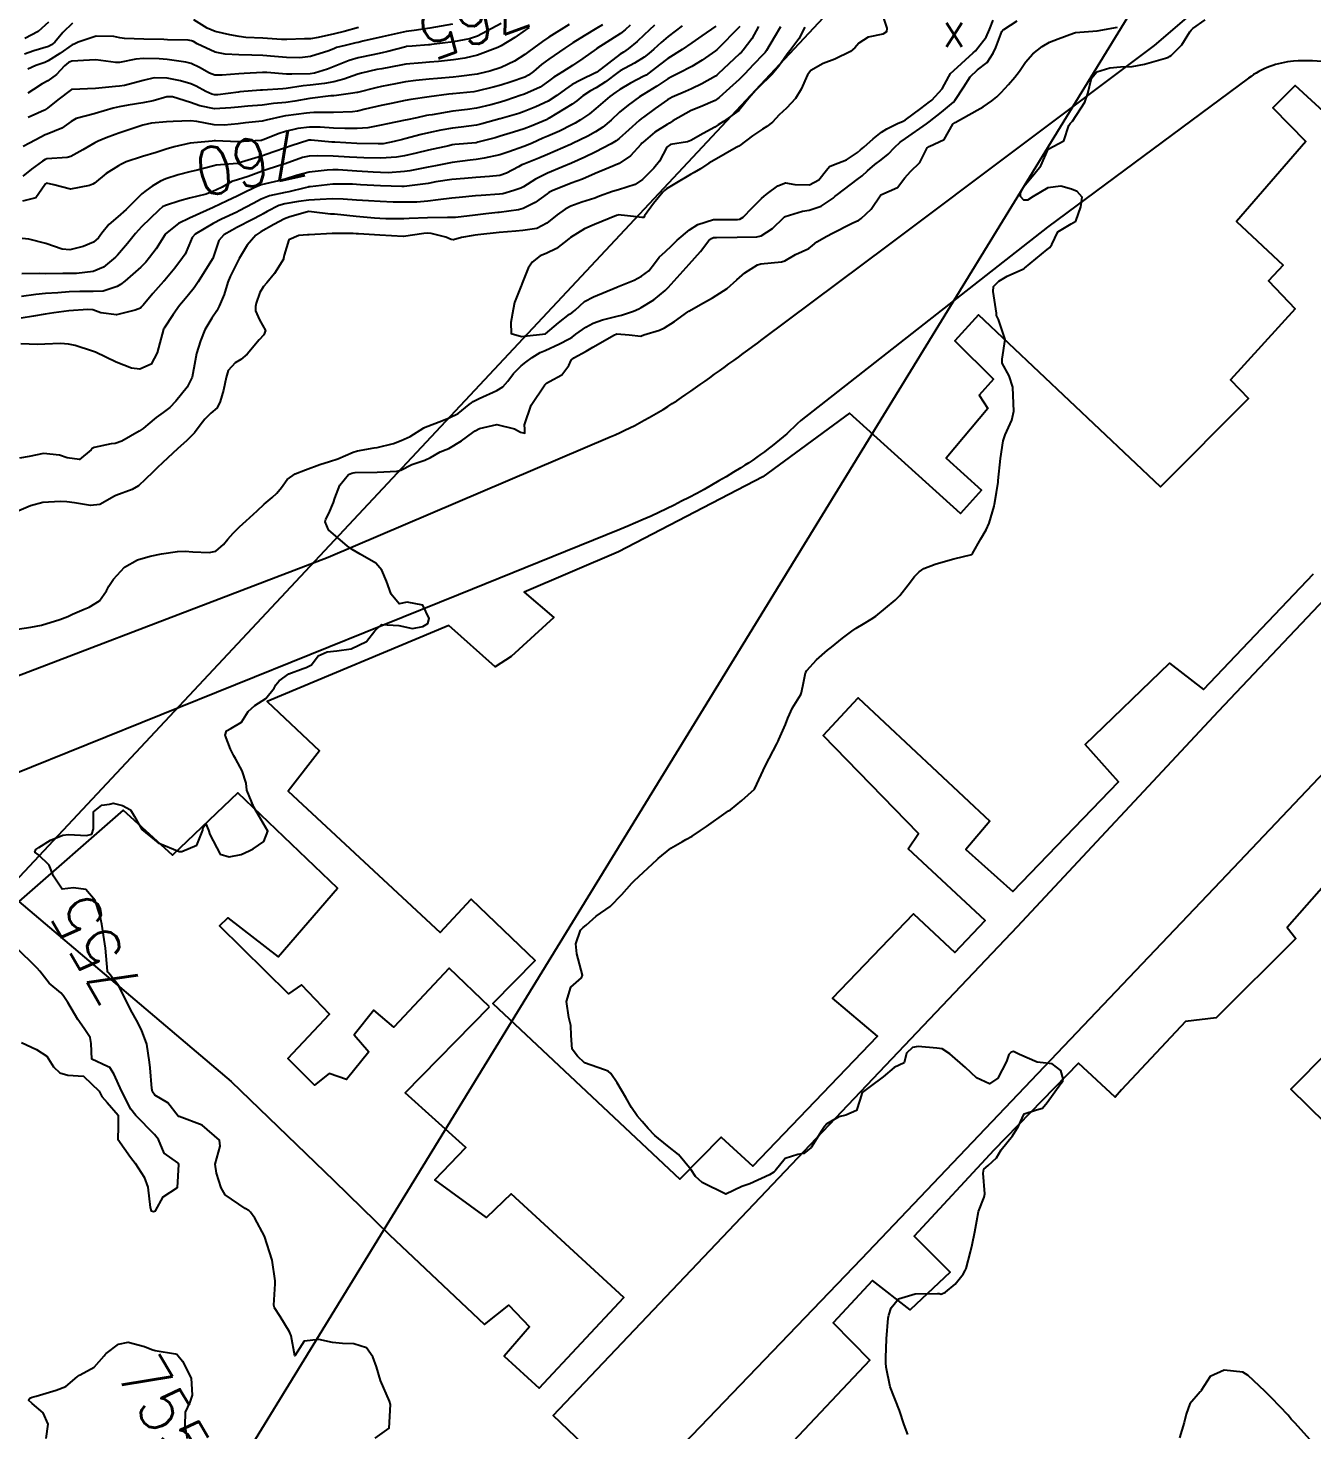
# Model space of a CAD drawing. Header units: metres. Extents: x 307586 to 320046, y 7427249 to 7434250.
# Drawn here: x 318237.1 to 318344.8, y 7430078.7 to 7430196.3 of the extents above; entities that cross this region are included whole.
import ezdxf
from ezdxf.enums import TextEntityAlignment as Align

# ---------------------------------------------------------------- set-up
doc = ezdxf.new("R2010")
doc.units = ezdxf.units.M
doc.header["$MEASUREMENT"] = 0
doc.linetypes.add('CONTINUO', pattern=[0])
for name, color, linetype in [('Cotas', 45, 'Continuous'), ('Curvas de Nivel 1m', 11, 'Continuous'), ('Curvas de Nivel 5m', 15, 'Continuous'), ('Edificações', 30, 'Continuous'), ('Pontos Cotados', 45, 'Continuous'), ('TEXTO', 45, 'Continuous'), ('Vias Primárias', 230, 'Continuous')]:
    doc.layers.add(name, color=color, linetype=linetype)
doc.styles.add('Style-STANDARD', font='STANDARD.shx')

# ---------------------------------------------------------------- blocks, each defined once
blk = doc.blocks.new('ELVTXT_164')
at = {"layer": 'Pontos Cotados', "linetype": 'Continuous', "style": 'Style-STANDARD'}
for s, height, p in [('751.1', 4, (0, 4)), ('x', 3, (0, 0))]:
    blk.add_text(s, height=height, dxfattribs=at).set_placement(p, align=Align.MIDDLE_CENTER)

msp = doc.modelspace()

# ---------------------------------------------------------------- linework, layer by layer
at = {"layer": 'Curvas de Nivel 1m', "flags": 128}
for points, elevation in [([(318236.17, 7430145.89), (318237.29, 7430146.06), (318238.17, 7430146.22), (318239.73, 7430146.7), (318240.18, 7430146.85), (318240.39, 7430146.93), (318240.78, 7430147.13), (318241.76, 7430147.56), (318242.19, 7430147.73), (318243.04, 7430148.27), (318243.64, 7430149.11), (318243.84, 7430149.48), (318244.22, 7430150.09), (318245.16, 7430151.09), (318246.24, 7430151.7), (318247.29, 7430152.01), (318248.24, 7430152.2), (318249.61, 7430152.4), (318250.25, 7430152.42), (318250.88, 7430152.38), (318252.25, 7430152.31), (318252.82, 7430152.42), (318253.47, 7430152.99), (318253.82, 7430153.43), (318254.27, 7430153.95), (318254.79, 7430154.46), (318255.35, 7430154.96), (318256.29, 7430155.81), (318256.88, 7430156.37), (318257.55, 7430156.94), (318257.94, 7430157.3), (318258.32, 7430157.77), (318258.81, 7430158.44), (318259.48, 7430158.91), (318260.34, 7430159.26), (318261.54, 7430159.69), (318262.34, 7430159.94), (318263.05, 7430160.17), (318264.35, 7430160.73), (318264.7, 7430160.85), (318266.09, 7430161.1), (318266.36, 7430161.13), (318267.72, 7430161.46), (318268.37, 7430161.71), (318269.12, 7430162.05), (318270.26, 7430162.78), (318270.38, 7430162.84), (318271.78, 7430163.37), (318272.39, 7430163.61), (318273.15, 7430163.99), (318274.07, 7430164.74), (318274.26, 7430164.89), (318274.41, 7430164.98), (318274.92, 7430165.25), (318276.41, 7430165.92), (318276.91, 7430166.21), (318277.32, 7430166.7), (318277.79, 7430167.34), (318278.44, 7430167.97), (318278.84, 7430168.29), (318279.35, 7430168.68), (318280.04, 7430169.09), (318280.46, 7430169.27), (318281.65, 7430169.84), (318282.47, 7430170.25), (318282.72, 7430170.39), (318283.04, 7430170.63), (318283.87, 7430171.24), (318284.49, 7430171.55), (318285.27, 7430171.83), (318286.5, 7430172.15), (318286.85, 7430172.23), (318287.87, 7430172.58), (318288.3, 7430172.77), (318288.51, 7430172.87), (318289.56, 7430173.51), (318290.52, 7430174.3), (318290.77, 7430174.55), (318292.54, 7430176.52), (318293.5, 7430177.57), (318294.18, 7430178.5), (318294.4, 7430178.68), (318294.58, 7430178.74), (318294.84, 7430178.76), (318296.58, 7430178.78), (318298.22, 7430178.81), (318298.58, 7430178.89), (318299.53, 7430179.5), (318300.49, 7430180.43), (318300.54, 7430180.48), (318300.59, 7430180.51), (318302.05, 7430180.96), (318302.6, 7430181.05), (318303.62, 7430181.38), (318304.62, 7430182.05), (318304.79, 7430182.21), (318304.98, 7430182.37), (318306.64, 7430183.62), (318307.05, 7430183.93), (318307.5, 7430184.34), (318308.11, 7430184.88), (318308.66, 7430185.27), (318309.25, 7430185.74), (318309.77, 7430186.32), (318310.24, 7430186.75), (318310.68, 7430187.05), (318312.46, 7430188.28), (318312.69, 7430188.46), (318313.71, 7430189.26), (318314.71, 7430190.12), (318314.84, 7430190.26), (318315.59, 7430191.39), (318316.12, 7430192.24), (318316.75, 7430192.82), (318317.55, 7430193.43), (318318.06, 7430194.22), (318318.28, 7430194.71), (318318.79, 7430196.03), (318318.85, 7430196.15), (318318.94, 7430196.21), (318320.06, 7430196.93)], 754), ([(318264.78, 7430196.38), (318263.59, 7430196.05), (318262.77, 7430195.84), (318261.39, 7430195.53), (318260.77, 7430195.44), (318260.26, 7430195.42), (318258.77, 7430195.38), (318258.32, 7430195.38), (318256.77, 7430195.48), (318255.34, 7430195.55), (318254.77, 7430195.61), (318254, 7430195.76), (318252.77, 7430196.03), (318252.09, 7430196.33), (318250.96, 7430197.03)], 767), ([(318308.8, 7430197.33), (318309.13, 7430196.33), (318309.09, 7430196.02), (318308.79, 7430195.83), (318307.56, 7430195.56), (318306.77, 7430195.07), (318306.45, 7430194.68), (318306.08, 7430194.36), (318304.76, 7430193.71), (318303.79, 7430193.35), (318302.75, 7430192.76), (318302.46, 7430192.4), (318301.93, 7430191.21), (318301.47, 7430190.42), (318300.7, 7430189.6), (318300.1, 7430189.04), (318299.53, 7430188.44), (318299.06, 7430188.08), (318298.69, 7430187.84), (318297.86, 7430187.28), (318296.8, 7430186.47), (318296.72, 7430186.41), (318296.66, 7430186.39), (318296.49, 7430186.31), (318294.65, 7430185.25), (318294.18, 7430184.98), (318293.49, 7430184.51), (318292.96, 7430184.2), (318292.64, 7430184.03), (318291.34, 7430183.25), (318290.63, 7430182.83), (318290.47, 7430182.71), (318290.32, 7430182.55), (318289.55, 7430181.62), (318288.8, 7430180.57), (318288.72, 7430180.44), (318288.59, 7430180.42), (318287.35, 7430180.58), (318286.59, 7430180.65), (318286.55, 7430180.64), (318286.43, 7430180.59), (318284.59, 7430179.85), (318283.74, 7430179.47), (318282.57, 7430178.74), (318282.44, 7430178.64), (318281.4, 7430177.82), (318280.55, 7430177.41), (318280.03, 7430177.2), (318279.36, 7430176.68), (318279.03, 7430176.19), (318278.53, 7430174.92), (318278.46, 7430174.76), (318278.43, 7430174.69), (318277.89, 7430173.31), (318277.76, 7430172.7), (318277.57, 7430171.62), (318277.59, 7430170.7), (318278.47, 7430170.45), (318278.7, 7430170.46), (318280.47, 7430170.67), (318281.56, 7430171.59), (318282.5, 7430172.32), (318282.69, 7430172.44), (318282.97, 7430172.64), (318283.75, 7430173.39), (318284.51, 7430173.77), (318286.47, 7430174.59), (318286.52, 7430174.61), (318287.93, 7430175.17), (318288.53, 7430175.5), (318289.14, 7430175.96), (318289.63, 7430176.56), (318290.01, 7430177.1), (318290.56, 7430177.57), (318291.06, 7430178.05), (318291.52, 7430178.54), (318292.58, 7430179.41), (318293.27, 7430179.83), (318294.59, 7430180.25), (318296.38, 7430180.26), (318296.59, 7430180.25), (318296.78, 7430180.28), (318297.07, 7430180.47), (318297.83, 7430181.23), (318298.62, 7430182.03), (318298.84, 7430182.23), (318299.12, 7430182.44), (318299.98, 7430183.09), (318300.63, 7430183.34), (318301.41, 7430183.2), (318302.63, 7430183.17), (318303.43, 7430183.6), (318304.06, 7430184.39), (318304.32, 7430184.71), (318304.65, 7430184.84), (318305.75, 7430185.27), (318306.67, 7430185.9), (318306.91, 7430186.1), (318307.19, 7430186.34), (318307.97, 7430187.04), (318308.69, 7430187.59), (318309.14, 7430187.88), (318310.02, 7430188.32), (318310.49, 7430188.52), (318310.7, 7430188.63), (318311.98, 7430189.57), (318312.71, 7430190.13), (318312.8, 7430190.2), (318312.89, 7430190.28), (318313.77, 7430191.23), (318314.33, 7430192.26), (318314.48, 7430192.53), (318314.75, 7430192.77), (318316.38, 7430194.24), (318316.57, 7430194.43), (318316.77, 7430194.66), (318317.45, 7430195.56), (318317.73, 7430196.22), (318318.04, 7430196.98)], 753), ([(318310.9, 7430078.28), (318310.58, 7430079.09), (318310.2, 7430080.29), (318309.42, 7430082.3), (318309.07, 7430083.94), (318309.05, 7430084.31), (318309.05, 7430084.71), (318309.11, 7430086.31), (318309.24, 7430088.06), (318309.29, 7430088.3), (318309.5, 7430088.91), (318310.12, 7430089.68), (318311.51, 7430090.1), (318313.39, 7430090.13), (318313.51, 7430090.11), (318313.68, 7430090.08), (318314.06, 7430090.24), (318314.85, 7430090.91), (318315.54, 7430091.75), (318315.71, 7430092.05), (318315.78, 7430092.23), (318316.16, 7430093.62), (318316.29, 7430094.22), (318316.5, 7430095.3), (318316.67, 7430096.22), (318316.82, 7430097), (318317.3, 7430098.21), (318317.34, 7430098.49), (318317.2, 7430100.21), (318317.28, 7430100.57), (318317.64, 7430100.88), (318318.34, 7430101.51), (318318.73, 7430102.19), (318319.67, 7430103.37), (318320.19, 7430104.17), (318320.66, 7430105.21), (318321.7, 7430105.55), (318322.18, 7430105.68), (318322.59, 7430106.15), (318323.73, 7430107.75), (318323.91, 7430107.95), (318323.93, 7430108.13), (318323.74, 7430108.85), (318323, 7430109.39), (318321.75, 7430109.54), (318320.25, 7430110.17), (318319.76, 7430110.43), (318319.55, 7430110.39), (318319.36, 7430110.19), (318319.16, 7430109.6), (318318.44, 7430108.2), (318317.73, 7430107.71), (318316.66, 7430108.22), (318315.74, 7430109.09), (318314.41, 7430110.24), (318313.76, 7430110.65), (318313.32, 7430110.7), (318311.76, 7430110.84), (318311.29, 7430110.76), (318310.78, 7430110.29), (318310.57, 7430109.47), (318309.74, 7430109.08), (318308.81, 7430108.31), (318307.72, 7430107.51), (318307.06, 7430107), (318306.87, 7430106.34), (318306.57, 7430105.47), (318305.69, 7430105.1), (318305.09, 7430104.96), (318304.09, 7430104.37), (318303.89, 7430104.15), (318303.68, 7430103.8), (318302.79, 7430102.38), (318302.17, 7430101.88), (318301.65, 7430101.79), (318300.6, 7430101.46), (318299.75, 7430100.42), (318299.7, 7430100.35), (318299.63, 7430100.3), (318299.29, 7430100.08), (318297.62, 7430099.32), (318296.97, 7430099.11), (318295.61, 7430098.47), (318293.62, 7430099.43), (318293.08, 7430099.95), (318292.7, 7430100.5), (318291.65, 7430101.78), (318290.71, 7430102.53), (318289.67, 7430103.38), (318289.11, 7430103.98), (318288.6, 7430104.56), (318288.17, 7430105.04), (318287.69, 7430105.73), (318287.22, 7430106.57), (318286.49, 7430107.81), (318285.97, 7430108.59), (318285.73, 7430108.79), (318285.43, 7430108.9), (318283.74, 7430109.49), (318283.17, 7430110.04), (318282.73, 7430110.63), (318282.63, 7430111.77), (318282.62, 7430112.63), (318282.44, 7430113.28), (318282.24, 7430114.64), (318282.62, 7430115.83), (318283.5, 7430116.62), (318283.59, 7430116.85), (318283.11, 7430118.63), (318283.02, 7430119.47), (318283.41, 7430120.62), (318283.65, 7430120.85), (318283.88, 7430121.04), (318284.72, 7430121.78), (318285.9, 7430122.59), (318286.88, 7430123.62), (318287.74, 7430124.57), (318287.83, 7430124.67), (318287.92, 7430124.77), (318289.84, 7430126.54), (318289.89, 7430126.59), (318289.94, 7430126.64), (318290.99, 7430127.5), (318291.97, 7430128.07), (318292.27, 7430128.22), (318292.79, 7430128.51), (318293.5, 7430128.99), (318293.98, 7430129.32), (318295.65, 7430130.48), (318295.85, 7430130.62), (318296, 7430130.73), (318296.96, 7430131.51), (318298.02, 7430132.45), (318298.95, 7430134.44), (318299.9, 7430136.26), (318299.98, 7430136.42), (318300.01, 7430136.48), (318300.07, 7430136.62), (318300.61, 7430137.89), (318300.81, 7430138.41), (318301.22, 7430139.29), (318301.9, 7430140.4), (318301.96, 7430140.56), (318302.13, 7430141.38), (318302.31, 7430142.22), (318302.4, 7430142.4), (318303.23, 7430143.31), (318304.16, 7430144.13), (318304.47, 7430144.38), (318305.41, 7430145.12), (318306.18, 7430145.71), (318306.56, 7430145.97), (318307.18, 7430146.34), (318307.81, 7430146.72), (318308.2, 7430146.98), (318309.83, 7430148.31), (318310.22, 7430148.7), (318310.92, 7430149.6), (318311.46, 7430150.29), (318311.84, 7430150.69), (318312.24, 7430150.96), (318313.18, 7430151.34), (318314.25, 7430151.65), (318314.74, 7430151.77), (318316.26, 7430152.15), (318316.31, 7430152.19), (318316.33, 7430152.23), (318317.03, 7430153.47), (318317.46, 7430154.22), (318317.72, 7430154.79), (318318.13, 7430156.21), (318318.16, 7430156.37), (318318.32, 7430157.36), (318318.46, 7430158.21), (318318.48, 7430158.35), (318318.68, 7430160.21), (318318.9, 7430161.68), (318319.06, 7430162.2), (318319.62, 7430163.42), (318319.79, 7430164.19), (318319.77, 7430164.83), (318319.69, 7430166.19), (318319.39, 7430167.14), (318318.8, 7430168.2), (318318.8, 7430168.55), (318319.05, 7430170.2), (318318.5, 7430171.87), (318318.34, 7430172.21), (318318.32, 7430172.4), (318318.06, 7430174.21), (318318.09, 7430174.65), (318318.54, 7430175.1), (318319.22, 7430175.52), (318320.55, 7430176.09), (318320.62, 7430176.12), (318320.68, 7430176.19), (318322.57, 7430177.75), (318322.81, 7430177.92), (318322.97, 7430178.16), (318323.49, 7430179.24), (318324.59, 7430179.91), (318324.98, 7430180.13), (318325.42, 7430181.32), (318325.51, 7430182.13), (318325.09, 7430182.6), (318324.63, 7430182.81), (318323.73, 7430183.05), (318322.63, 7430182.93), (318321.4, 7430182.18), (318320.93, 7430181.88), (318320.62, 7430181.88), (318320.34, 7430182.19), (318320.35, 7430182.47), (318320.63, 7430183.04), (318321.57, 7430184.18), (318322.05, 7430184.78), (318322.67, 7430186.16), (318323.97, 7430186.86), (318324.4, 7430188.14), (318324.51, 7430188.33), (318324.7, 7430188.53), (318325.75, 7430190.12), (318326, 7430190.85), (318326.29, 7430192.12), (318326.75, 7430192.65), (318327.85, 7430193), (318328.75, 7430193.08), (318329.72, 7430193.11), (318330.76, 7430193.3), (318332.52, 7430193.81), (318332.76, 7430193.88), (318332.86, 7430193.94), (318332.98, 7430194.04), (318333.89, 7430194.92), (318334.56, 7430196.02), (318334.66, 7430196.16), (318334.8, 7430196.28), (318335.83, 7430197.03)], 756), ([(318302.24, 7430196.41), (318301.75, 7430195.44), (318300.98, 7430194.43), (318300.76, 7430194.13), (318300.06, 7430193.13), (318299.47, 7430192.44), (318299.11, 7430192.07), (318298.73, 7430191.71), (318298.1, 7430191.08), (318297.54, 7430190.46), (318297.18, 7430189.99), (318296.7, 7430189.42), (318295.43, 7430188.49), (318294.98, 7430188.21), (318294.69, 7430188.02), (318293.71, 7430187.48), (318292.67, 7430186.88), (318292.4, 7430186.79), (318290.98, 7430186.55), (318290.66, 7430186.34), (318290.05, 7430185.16), (318289.58, 7430184.56), (318289.1, 7430184.1), (318288.63, 7430183.62), (318288.01, 7430183.2), (318286.62, 7430182.76), (318286.11, 7430182.6), (318285.02, 7430182.21), (318284.61, 7430182.06), (318283.53, 7430181.71), (318282.6, 7430181.37), (318282.13, 7430181.12), (318281.47, 7430180.66), (318280.59, 7430179.95), (318279.74, 7430179.52), (318278.58, 7430179.33), (318277.99, 7430179.29), (318276.58, 7430179.18), (318274.81, 7430178.97), (318274.57, 7430178.94), (318274.4, 7430178.92), (318273.44, 7430178.75), (318272.76, 7430178.56), (318272.57, 7430178.59), (318272.11, 7430178.77), (318270.89, 7430179.1), (318270.58, 7430179.12), (318270.27, 7430179.1), (318268.57, 7430178.85), (318268.53, 7430178.85), (318266.57, 7430178.96), (318264.78, 7430179.06), (318264.58, 7430179.07), (318264.35, 7430179.09), (318262.58, 7430179.1), (318260.65, 7430178.99), (318260.57, 7430178.98), (318260.51, 7430178.98), (318259.77, 7430178.92), (318258.94, 7430178.56), (318258.55, 7430177.27), (318258.49, 7430176.98), (318258.48, 7430176.93), (318257.73, 7430175.74), (318257.09, 7430174.94), (318256.81, 7430174.65), (318256.51, 7430174.15), (318256.21, 7430173.24), (318256.14, 7430172.96), (318256.14, 7430172.61), (318256.48, 7430171.85), (318256.99, 7430170.94), (318256.84, 7430170.57), (318256.46, 7430170.16), (318255.45, 7430168.97), (318254.91, 7430168.51), (318254.44, 7430168.23), (318253.84, 7430167.58), (318253.68, 7430166.99), (318253.46, 7430165.94), (318253.17, 7430164.99), (318252.93, 7430164.45), (318252.39, 7430164.01), (318251.88, 7430163.51), (318251.51, 7430163.01), (318251.03, 7430162.35), (318250.36, 7430161.68), (318249.63, 7430161.03), (318248.34, 7430159.85), (318247.93, 7430159.46), (318247.53, 7430159.06), (318246.92, 7430158.46), (318246.32, 7430157.91), (318245.79, 7430157.6), (318244.42, 7430157.1), (318244.3, 7430157.04), (318243.07, 7430156.34), (318242.29, 7430156.25), (318240.94, 7430156.49), (318240.3, 7430156.57), (318239.74, 7430156.59), (318238.3, 7430156.52), (318237.25, 7430156.22), (318236.29, 7430155.8)], 754), ([(318298.36, 7430196.45), (318297.8, 7430195.43), (318297.06, 7430194.47), (318296.92, 7430194.31), (318296.76, 7430194.16), (318294.97, 7430192.5), (318294.85, 7430192.39), (318294.74, 7430192.3), (318293.6, 7430191.64), (318292.72, 7430191.22), (318292.24, 7430191.01), (318291.12, 7430190.54), (318290.71, 7430190.32), (318289.69, 7430189.57), (318288.7, 7430188.85), (318288.54, 7430188.73), (318288.35, 7430188.57), (318287.47, 7430187.8), (318286.67, 7430187.07), (318286.4, 7430186.86), (318285.98, 7430186.6), (318284.66, 7430185.92), (318283.78, 7430185.5), (318282.65, 7430184.99), (318281.85, 7430184.65), (318280.64, 7430184.14), (318279.65, 7430183.66), (318278.63, 7430183.01), (318278.42, 7430182.9), (318277.81, 7430182.7), (318276.9, 7430182.43), (318276.62, 7430182.38), (318275.08, 7430182.27), (318274.62, 7430182.24), (318273.24, 7430182.12), (318272.61, 7430182.05), (318271.48, 7430181.91), (318270.61, 7430181.81), (318269.68, 7430181.73), (318268.61, 7430181.71), (318267.69, 7430181.73), (318266.61, 7430181.77), (318265.64, 7430181.82), (318264.61, 7430181.88), (318263.51, 7430181.97), (318262.61, 7430181.99), (318261.56, 7430181.94), (318260.61, 7430181.88), (318259.75, 7430181.77), (318258.6, 7430181.57), (318258.1, 7430181.43), (318257.13, 7430180.94), (318256.79, 7430180.74), (318256.59, 7430180.63), (318255.89, 7430180.27), (318254.58, 7430179.58), (318254.18, 7430179.38), (318253.48, 7430178.99), (318253.07, 7430178.49), (318252.56, 7430177), (318252.54, 7430176.96), (318251.33, 7430175.02), (318250.99, 7430174.54), (318250.51, 7430173.93), (318250.1, 7430173.44), (318249.77, 7430173.04), (318249.24, 7430172.29), (318248.47, 7430171.15), (318248.43, 7430171.09), (318248.41, 7430171.05), (318248.01, 7430169.5), (318247.89, 7430169.06), (318247.38, 7430168.12), (318246.43, 7430167.69), (318245.73, 7430167.78), (318244.44, 7430168.29), (318242.71, 7430169.12), (318242.45, 7430169.22), (318241, 7430169.68), (318240.46, 7430169.81), (318239.77, 7430169.85), (318238.46, 7430169.79), (318237.85, 7430169.78), (318236.46, 7430169.84)], 756), ([(318296.8, 7430196.47), (318294.87, 7430194.5), (318294.76, 7430194.41), (318293.64, 7430193.63), (318292.75, 7430193.1), (318291.68, 7430192.54), (318291.05, 7430192.24), (318290.74, 7430192.06), (318289.83, 7430191.46), (318288.72, 7430190.78), (318288.58, 7430190.71), (318288.36, 7430190.57), (318287.42, 7430189.87), (318286.7, 7430189.26), (318285.98, 7430188.6), (318285.28, 7430188.01), (318284.68, 7430187.61), (318284.04, 7430187.26), (318282.76, 7430186.64), (318282.7, 7430186.61), (318282.66, 7430186.59), (318282.57, 7430186.55), (318280.65, 7430185.73), (318279.92, 7430185.41), (318278.65, 7430184.9), (318278.5, 7430184.84), (318278.22, 7430184.69), (318277.21, 7430184.14), (318276.64, 7430183.96), (318275.77, 7430183.86), (318274.63, 7430183.78), (318273.68, 7430183.7), (318272.63, 7430183.61), (318271.27, 7430183.42), (318270.63, 7430183.29), (318270.2, 7430183.22), (318268.63, 7430183.03), (318268.42, 7430183.02), (318266.63, 7430183.1), (318264.95, 7430183.18), (318264.63, 7430183.2), (318264.27, 7430183.22), (318262.63, 7430183.22), (318260.73, 7430183.01), (318260.62, 7430183), (318260.56, 7430182.98), (318260.31, 7430182.91), (318258.95, 7430182.59), (318258.62, 7430182.53), (318257.31, 7430182.24), (318256.61, 7430181.96), (318255.96, 7430181.61), (318254.78, 7430180.98), (318254.59, 7430180.88), (318253.29, 7430180.29), (318252.58, 7430179.93), (318251.08, 7430179.02), (318250.84, 7430178.76), (318250.56, 7430178.09), (318250.23, 7430177.35), (318250.03, 7430177.04), (318249.38, 7430176.19), (318248.52, 7430175.18), (318248.46, 7430175.11), (318248.41, 7430175.05), (318247.53, 7430174.04), (318246.71, 7430173.07), (318246.61, 7430172.95), (318246.49, 7430172.83), (318246.05, 7430172.64), (318244.48, 7430172.26), (318243.16, 7430172.44), (318242.49, 7430172.67), (318242.08, 7430172.72), (318240.49, 7430172.59), (318239.22, 7430172.43), (318238.48, 7430172.33), (318237.51, 7430172.16), (318236.48, 7430171.98)], 757), ([(318294.78, 7430196.5), (318293.61, 7430195.68), (318292.77, 7430195.08), (318291.94, 7430194.53), (318290.76, 7430193.77), (318290.05, 7430193.25), (318289.17, 7430192.57), (318288.92, 7430192.39), (318288.74, 7430192.28), (318287.61, 7430191.7), (318286.72, 7430191.18), (318286.37, 7430190.95), (318285.88, 7430190.6), (318284.7, 7430189.58), (318284.18, 7430189.14), (318283.43, 7430188.63), (318282.97, 7430188.36), (318282.69, 7430188.21), (318281.65, 7430187.68), (318280.67, 7430187.26), (318280.26, 7430187.08), (318279.35, 7430186.68), (318278.88, 7430186.47), (318278.66, 7430186.39), (318277.41, 7430185.95), (318276.65, 7430185.69), (318275.34, 7430185.42), (318274.65, 7430185.3), (318274.16, 7430185.23), (318272.65, 7430185.05), (318271.25, 7430184.78), (318270.64, 7430184.65), (318269.1, 7430184.34), (318268.64, 7430184.28), (318267.27, 7430184.19), (318266.64, 7430184.2), (318266.03, 7430184.23), (318264.64, 7430184.32), (318263.08, 7430184.43), (318262.64, 7430184.43), (318262.16, 7430184.4), (318260.64, 7430184.24), (318259.58, 7430183.97), (318258.63, 7430183.66), (318258.06, 7430183.51), (318256.62, 7430183.16), (318256.09, 7430182.96), (318255.12, 7430182.46), (318254.61, 7430182.21), (318253.77, 7430181.82), (318252.6, 7430181.28), (318252.03, 7430181.01), (318250.59, 7430180.37), (318249.69, 7430179.93), (318248.6, 7430179.05), (318248.59, 7430179.03), (318248.57, 7430179), (318247.8, 7430177.81), (318247.26, 7430177.06), (318246.94, 7430176.67), (318246.53, 7430176.25), (318245.19, 7430175.09), (318244.81, 7430174.81), (318244.52, 7430174.64), (318243.37, 7430174.25), (318242.51, 7430174.22), (318241.41, 7430174.23), (318240.51, 7430174.19), (318239.55, 7430174.12), (318238.51, 7430174.04), (318237.71, 7430173.98), (318236.5, 7430173.79)], 758), ([(318291.95, 7430196.53), (318290.77, 7430195.62), (318290.19, 7430195.13), (318289.57, 7430194.56), (318289.14, 7430194.19), (318288.76, 7430193.9), (318287.95, 7430193.38), (318286.74, 7430192.73), (318286.54, 7430192.59), (318285.53, 7430191.81), (318284.72, 7430191.32), (318284.27, 7430191.07), (318283.61, 7430190.63), (318283.11, 7430190.23), (318282.71, 7430189.95), (318280.78, 7430188.76), (318280.69, 7430188.7), (318280.67, 7430188.69), (318280.63, 7430188.67), (318279.27, 7430188.1), (318278.68, 7430187.88), (318277.79, 7430187.59), (318276.67, 7430187.25), (318276.25, 7430187.13), (318274.81, 7430186.74), (318274.66, 7430186.71), (318272.87, 7430186.55), (318272.66, 7430186.52), (318272.36, 7430186.46), (318270.66, 7430186.07), (318269.62, 7430185.83), (318268.65, 7430185.61), (318267.97, 7430185.49), (318266.65, 7430185.41), (318265.23, 7430185.43), (318264.65, 7430185.46), (318264.02, 7430185.49), (318262.65, 7430185.58), (318261.36, 7430185.61), (318260.65, 7430185.59), (318260.1, 7430185.47), (318258.64, 7430184.94), (318258.61, 7430184.93), (318257.13, 7430184.45), (318256.64, 7430184.29), (318255.53, 7430183.87), (318254.63, 7430183.59), (318254.17, 7430183.44), (318253.34, 7430182.99), (318252.86, 7430182.75), (318252.61, 7430182.64), (318252, 7430182.4), (318250.6, 7430182.05), (318249.8, 7430181.84), (318248.6, 7430181.45), (318248.33, 7430181.32), (318248.03, 7430181.06), (318247.29, 7430180.36), (318246.58, 7430179.66), (318246.06, 7430179.08), (318245.39, 7430178.25), (318244.55, 7430177.27), (318244.47, 7430177.18), (318244.4, 7430177.1), (318243.38, 7430176.26), (318242.53, 7430175.91), (318241.12, 7430175.74), (318240.53, 7430175.72), (318239.97, 7430175.72), (318238.53, 7430175.71), (318237.98, 7430175.72), (318236.53, 7430175.69)], 759), ([(318287.6, 7430196.58), (318287.18, 7430196.18), (318286.78, 7430195.87), (318284.79, 7430194.62), (318284.76, 7430194.6), (318283.61, 7430193.77), (318282.75, 7430193.18), (318281.91, 7430192.65), (318281.19, 7430192.21), (318280.73, 7430191.87), (318280.02, 7430191.38), (318278.71, 7430190.79), (318278.64, 7430190.76), (318278.44, 7430190.69), (318277.15, 7430190.26), (318276.71, 7430190.12), (318275.88, 7430189.89), (318274.7, 7430189.62), (318273.94, 7430189.5), (318272.7, 7430189.35), (318270.97, 7430189.06), (318270.7, 7430189.02), (318270.5, 7430188.99), (318269.67, 7430188.8), (318268.87, 7430188.62), (318268.69, 7430188.59), (318267.22, 7430188.29), (318266.68, 7430188.17), (318265.56, 7430187.96), (318264.68, 7430187.9), (318263.65, 7430187.9), (318262.68, 7430187.94), (318261.57, 7430188), (318260.68, 7430188.02), (318259.7, 7430187.9), (318258.67, 7430187.65), (318258.13, 7430187.48), (318256.8, 7430186.95), (318256.7, 7430186.91), (318256.66, 7430186.9), (318256.6, 7430186.88), (318254.66, 7430186.79), (318252.79, 7430186.87), (318252.66, 7430186.87), (318252.51, 7430186.85), (318250.66, 7430186.67), (318249.33, 7430186.37), (318248.65, 7430186.17), (318247.81, 7430185.9), (318246.65, 7430185.54), (318245.3, 7430185.09), (318244.84, 7430184.89), (318244.64, 7430184.78), (318243.62, 7430184.12), (318242.62, 7430183.3), (318242.5, 7430183.24), (318242.2, 7430183.13), (318240.61, 7430182.82), (318239.21, 7430183.16), (318238.61, 7430183.3), (318238.52, 7430183.26), (318238.45, 7430183.17), (318237.72, 7430182.07), (318236.6, 7430181.8)], 761), ([(318285.26, 7430196.61), (318284.78, 7430196.32), (318283.73, 7430195.68), (318282.77, 7430195.08), (318282.11, 7430194.65), (318280.75, 7430193.73), (318280.15, 7430193.27), (318279.47, 7430192.68), (318279.06, 7430192.37), (318278.74, 7430192.21), (318277.61, 7430191.82), (318276.73, 7430191.54), (318276.08, 7430191.36), (318274.72, 7430191.03), (318274.47, 7430190.98), (318272.71, 7430190.8), (318272.68, 7430190.8), (318272.37, 7430190.77), (318270.71, 7430190.56), (318269.18, 7430190.33), (318268.71, 7430190.24), (318267.53, 7430189.99), (318266.7, 7430189.82), (318265.36, 7430189.51), (318264.7, 7430189.35), (318264.27, 7430189.29), (318262.7, 7430189.25), (318261.04, 7430189.25), (318260.7, 7430189.22), (318260.43, 7430189.18), (318258.69, 7430188.96), (318258.66, 7430188.96), (318258.52, 7430188.93), (318257.04, 7430188.59), (318256.69, 7430188.52), (318255.29, 7430188.37), (318254.68, 7430188.3), (318253.51, 7430188.17), (318252.68, 7430188.22), (318251.21, 7430188.5), (318250.69, 7430188.54), (318249.24, 7430188.48), (318248.68, 7430188.45), (318247.41, 7430188.34), (318246.68, 7430188.17), (318245.86, 7430187.89), (318244.67, 7430187.51), (318244.37, 7430187.4), (318243.62, 7430187.11), (318242.94, 7430186.84), (318242.66, 7430186.71), (318241.64, 7430186.12), (318240.65, 7430185.56), (318240.33, 7430185.47), (318238.64, 7430185.36), (318238.5, 7430185.31), (318238.28, 7430185.17), (318237.34, 7430184.48), (318236.62, 7430183.89)], 762), ([(318282.47, 7430196.64), (318280.77, 7430195.57), (318280.23, 7430195.21), (318279.5, 7430194.68), (318279.08, 7430194.36), (318278.76, 7430194.11), (318277.89, 7430193.56), (318276.75, 7430193.03), (318275.82, 7430192.72), (318274.97, 7430192.51), (318274.74, 7430192.47), (318273.22, 7430192.27), (318272.73, 7430192.22), (318271.42, 7430192.09), (318270.73, 7430192.03), (318269.6, 7430191.93), (318268.73, 7430191.82), (318267.89, 7430191.65), (318266.72, 7430191.42), (318266.24, 7430191.32), (318264.71, 7430190.93), (318264.65, 7430190.92), (318264.31, 7430190.86), (318262.93, 7430190.66), (318262.71, 7430190.64), (318262.46, 7430190.63), (318260.71, 7430190.41), (318259.44, 7430190.19), (318258.7, 7430190.09), (318257.66, 7430189.99), (318256.7, 7430189.87), (318255.5, 7430189.77), (318254.7, 7430189.7), (318254.06, 7430189.63), (318252.7, 7430189.56), (318251.47, 7430189.79), (318250.7, 7430190.07), (318249.19, 7430190.56), (318248.71, 7430190.56), (318247.55, 7430190.21), (318246.7, 7430190.05), (318245.46, 7430189.85), (318244.7, 7430189.71), (318244.2, 7430189.61), (318242.69, 7430189.15), (318242.6, 7430189.12), (318241.1, 7430188.73), (318240.68, 7430188.49), (318239.89, 7430187.94), (318238.67, 7430187.43), (318238.48, 7430187.36), (318238.13, 7430187.18), (318237.18, 7430186.66), (318236.65, 7430186.38)], 763), ([(318240.78, 7430196.74), (318239.96, 7430195.97), (318239.29, 7430195.16), (318239.01, 7430194.91), (318238.76, 7430194.78), (318237.53, 7430194.41), (318236.75, 7430194.14)], 767), ([(318238.78, 7430196.83), (318237.91, 7430196.04), (318236.77, 7430195.46)], 768), ([(318272.67, 7430196.65), (318270.78, 7430196.33), (318269.45, 7430196.13), (318268.78, 7430196.04), (318267.77, 7430195.83), (318266.77, 7430195.59), (318265.14, 7430195.23), (318264.77, 7430195.13), (318264.55, 7430195.08), (318263.66, 7430194.87), (318262.95, 7430194.69), (318262.76, 7430194.62), (318262.31, 7430194.43), (318260.75, 7430193.94), (318259.85, 7430193.82), (318258.75, 7430193.85), (318257.75, 7430193.94), (318256.75, 7430194.03), (318255.84, 7430194.05), (318254.75, 7430194.09), (318253.6, 7430194.15), (318252.75, 7430194.31), (318251.25, 7430195.02), (318250.94, 7430195.2), (318250.77, 7430195.27), (318250.49, 7430195.31), (318248.77, 7430195.35), (318248.46, 7430195.36), (318246.77, 7430195.41), (318245.14, 7430195.46), (318244.77, 7430195.51), (318244.26, 7430195.61), (318242.77, 7430195.64), (318241.27, 7430195.14), (318240.92, 7430194.99), (318240.76, 7430194.91), (318239.72, 7430194.19), (318238.74, 7430193.58), (318238.46, 7430193.45), (318237.7, 7430193.18), (318237.04, 7430192.87)], 766), ([(318279.1, 7430196.37), (318278.78, 7430196.14), (318277.92, 7430195.55), (318276.76, 7430194.85), (318276.49, 7430194.71), (318274.76, 7430194.06), (318273.71, 7430193.8), (318272.75, 7430193.66), (318271.51, 7430193.53), (318270.75, 7430193.46), (318270.13, 7430193.42), (318268.75, 7430193.3), (318268.33, 7430193.23), (318266.74, 7430192.92), (318266.33, 7430192.84), (318265.04, 7430192.55), (318264.74, 7430192.45), (318263.56, 7430192.04), (318262.73, 7430191.83), (318261.94, 7430191.67), (318260.72, 7430191.54), (318260.15, 7430191.48), (318258.72, 7430191.25), (318258.43, 7430191.22), (318256.72, 7430191.13), (318256.55, 7430191.12), (318254.84, 7430190.98), (318254.71, 7430190.96), (318252.98, 7430190.73), (318252.71, 7430190.72), (318252.48, 7430190.77), (318251.98, 7430191.01), (318251.16, 7430191.46), (318250.72, 7430191.66), (318249.86, 7430191.9), (318248.72, 7430192.13), (318247.64, 7430192.14), (318246.72, 7430191.93), (318245.14, 7430191.52), (318244.72, 7430191.46), (318244.39, 7430191.43), (318242.71, 7430191.27), (318240.74, 7430191.18), (318240.71, 7430191.17), (318239.56, 7430190.3), (318238.7, 7430189.61), (318238.43, 7430189.44), (318237.87, 7430189.18), (318237.05, 7430188.82)], 764), ([(318236.51, 7430111.18), (318237.75, 7430110.6), (318238.62, 7430110.04), (318239.2, 7430109.15), (318239.73, 7430108.63), (318240.39, 7430108.46), (318241.72, 7430108.37), (318243.01, 7430107.1), (318243.26, 7430106.66), (318243.69, 7430106.16), (318244.62, 7430105.08), (318244.63, 7430104.12), (318244.6, 7430103.08), (318245.64, 7430101.56), (318246.05, 7430101.07), (318246.8, 7430099.88), (318247.11, 7430099.06), (318247.29, 7430097.35), (318247.38, 7430097.05), (318247.58, 7430097), (318247.74, 7430097.05), (318248.39, 7430098.25), (318249.61, 7430099.02), (318249.71, 7430100.94), (318249.68, 7430101.02), (318249.63, 7430101.08), (318248.49, 7430101.89), (318247.99, 7430103.05), (318247.66, 7430103.48), (318246.09, 7430105.07), (318245.69, 7430105.6), (318244.92, 7430107.08), (318244.26, 7430108.55), (318243.92, 7430109.09), (318243.73, 7430109.18), (318242.41, 7430109.78), (318242.35, 7430111.11), (318242.27, 7430111.62), (318241.77, 7430112.36), (318241.22, 7430113.13), (318240.38, 7430114.55), (318240.01, 7430115.14), (318239.81, 7430115.35), (318238.84, 7430116.18), (318238.05, 7430117.17), (318237.83, 7430117.44), (318236.02, 7430119.19)], 754), ([(318344.64, 7430077.88), (318343.39, 7430079.25), (318343.06, 7430079.57), (318342.8, 7430079.9), (318341.41, 7430081.38), (318340.84, 7430081.93), (318339.44, 7430083.25), (318339, 7430083.51), (318337.44, 7430083.7), (318336.26, 7430083.16), (318335.5, 7430081.99), (318335.47, 7430081.94), (318335.42, 7430081.88), (318334.56, 7430080.85), (318334.25, 7430080), (318334.08, 7430079.31), (318333.68, 7430078.01)], 756)]:
    msp.add_lwpolyline(points, dxfattribs=dict(at, elevation=elevation))
at = {"layer": 'Curvas de Nivel 5m', "flags": 128}
for points, elevation in [([(318300.2, 7430196.44), (318299.67, 7430195.55), (318299.04, 7430194.45), (318298.93, 7430194.28), (318298.76, 7430194.11), (318297.94, 7430193.27), (318297.19, 7430192.47), (318296.97, 7430192.24), (318296.74, 7430192.01), (318295.93, 7430191.28), (318295.05, 7430190.49), (318294.71, 7430190.26), (318293.49, 7430189.72), (318292.7, 7430189.4), (318291.16, 7430188.54), (318290.88, 7430188.36), (318290.69, 7430188.25), (318289.65, 7430187.59), (318288.67, 7430186.76), (318288.56, 7430186.67), (318288.47, 7430186.57), (318287.62, 7430185.62), (318286.65, 7430184.96), (318285.79, 7430184.6), (318284.64, 7430184.13), (318283.6, 7430183.66), (318282.63, 7430183.3), (318281.03, 7430182.66), (318280.76, 7430182.53), (318280.62, 7430182.42), (318279.6, 7430181.69), (318278.6, 7430181.19), (318278.21, 7430181.08), (318276.6, 7430180.85), (318276.47, 7430180.84), (318275.48, 7430180.73), (318274.59, 7430180.62), (318272.92, 7430180.42), (318272.59, 7430180.42), (318272.25, 7430180.42), (318270.59, 7430180.4), (318269.05, 7430180.35), (318268.59, 7430180.33), (318267.08, 7430180.33), (318266.59, 7430180.36), (318266.13, 7430180.38), (318264.59, 7430180.51), (318262.76, 7430180.71), (318262.59, 7430180.72), (318262.43, 7430180.72), (318260.85, 7430180.91), (318260.59, 7430180.93), (318260.58, 7430180.93), (318260.5, 7430180.91), (318259.03, 7430180.48), (318258.59, 7430180.32), (318257.68, 7430179.84), (318256.58, 7430179.22), (318256.17, 7430178.96), (318255.43, 7430178.1), (318254.77, 7430176.98), (318254.54, 7430176.54), (318254.02, 7430175.49), (318253.83, 7430174.99), (318253.51, 7430173.98), (318253.1, 7430172.99), (318252.89, 7430172.59), (318252.48, 7430171.98), (318251.9, 7430171.01), (318251.52, 7430170.07), (318251.18, 7430169.02), (318251.07, 7430168.39), (318250.82, 7430167.02), (318250.41, 7430166.2), (318249.47, 7430165.03), (318248.94, 7430164.49), (318248.39, 7430164.06), (318247.8, 7430163.64), (318247.1, 7430163.06), (318246.71, 7430162.73), (318246.37, 7430162.49), (318244.92, 7430161.66), (318244.36, 7430161.47), (318244.02, 7430161.44), (318242.61, 7430161.12), (318242.44, 7430161.03), (318242.35, 7430160.94), (318241.36, 7430160.12), (318240.34, 7430160.26), (318239.69, 7430160.49), (318238.35, 7430160.61), (318237.14, 7430160.38), (318236.34, 7430160.23)], 755), ([(318289.64, 7430196.56), (318289.18, 7430196.16), (318288.77, 7430195.77), (318288.16, 7430195.19), (318287.41, 7430194.58), (318287.03, 7430194.32), (318286.76, 7430194.14), (318284.78, 7430192.62), (318284.76, 7430192.6), (318284.74, 7430192.59), (318283.41, 7430191.95), (318282.73, 7430191.58), (318282.16, 7430191.21), (318281.43, 7430190.66), (318280.71, 7430190.2), (318279.66, 7430189.72), (318278.7, 7430189.33), (318278.23, 7430189.17), (318276.69, 7430188.72), (318276.65, 7430188.71), (318275.14, 7430188.28), (318274.68, 7430188.17), (318273.41, 7430188.02), (318272.68, 7430187.94), (318271.69, 7430187.76), (318270.67, 7430187.55), (318270.06, 7430187.41), (318268.67, 7430187.03), (318268.49, 7430186.99), (318267.79, 7430186.82), (318266.86, 7430186.62), (318266.66, 7430186.6), (318266.43, 7430186.6), (318264.66, 7430186.63), (318262.8, 7430186.74), (318262.66, 7430186.75), (318262.54, 7430186.76), (318260.81, 7430186.91), (318260.66, 7430186.92), (318260.62, 7430186.91), (318259.13, 7430186.45), (318258.66, 7430186.29), (318257.67, 7430185.93), (318256.65, 7430185.58), (318254.68, 7430184.98), (318254.64, 7430184.97), (318252.83, 7430184.81), (318252.64, 7430184.77), (318251.26, 7430184.39), (318250.63, 7430184.25), (318249.66, 7430184.01), (318248.62, 7430183.68), (318248.18, 7430183.49), (318247.48, 7430183.06), (318246.96, 7430182.71), (318246.61, 7430182.42), (318245.28, 7430181.09), (318244.59, 7430180.48), (318243.84, 7430179.85), (318243.25, 7430179.11), (318242.96, 7430178.72), (318242.56, 7430178.36), (318241.69, 7430178), (318240.55, 7430177.72), (318239.93, 7430177.78), (318238.56, 7430178.24), (318237.13, 7430178.62), (318236.57, 7430178.68)], 760), ([(318276.76, 7430196.71), (318274.77, 7430195.66), (318274.1, 7430195.42), (318272.77, 7430195.17), (318270.92, 7430194.94), (318270.76, 7430194.92), (318270.65, 7430194.91), (318269.28, 7430194.8), (318268.8, 7430194.77), (318268.76, 7430194.76), (318267.24, 7430194.35), (318266.76, 7430194.24), (318266, 7430194.09), (318264.75, 7430193.83), (318264, 7430193.61), (318262.75, 7430193.11), (318262.19, 7430192.89), (318261.1, 7430192.54), (318260.74, 7430192.5), (318259.19, 7430192.47), (318258.74, 7430192.47), (318257.08, 7430192.6), (318256.74, 7430192.61), (318255.2, 7430192.51), (318254.74, 7430192.49), (318253.34, 7430192.38), (318252.73, 7430192.39), (318252.27, 7430192.55), (318251.45, 7430193.02), (318250.74, 7430193.37), (318250.29, 7430193.48), (318248.74, 7430193.7), (318248.05, 7430193.76), (318246.74, 7430193.77), (318246.11, 7430193.72), (318244.74, 7430193.44), (318244.41, 7430193.43), (318242.74, 7430193.66), (318242.22, 7430193.65), (318240.74, 7430193.56), (318240.45, 7430193.44), (318240.12, 7430193.16), (318239.45, 7430192.43), (318238.72, 7430191.91), (318238.25, 7430191.65), (318237.52, 7430191.18), (318237.04, 7430190.86)], 765), ([(318266.19, 7430077.99), (318267.37, 7430078.81), (318267.48, 7430080.81), (318267.4, 7430081.09), (318266.62, 7430082.82), (318266.29, 7430083.97), (318265.99, 7430084.82), (318265.45, 7430085.56), (318264.39, 7430085.91), (318263.45, 7430085.94), (318262.6, 7430086.01), (318261.46, 7430086.25), (318260.23, 7430086.12), (318259.44, 7430084.9), (318259.13, 7430086.58), (318259.01, 7430086.91), (318258.22, 7430088.18), (318257.73, 7430088.93), (318257.69, 7430089.13), (318257.8, 7430090.93), (318257.78, 7430091.19), (318257.53, 7430092.93), (318256.9, 7430094.94), (318256.08, 7430096.45), (318255.73, 7430096.95), (318255.58, 7430097.08), (318255.28, 7430097.26), (318253.6, 7430098.4), (318253.25, 7430098.98), (318252.87, 7430100.23), (318252.76, 7430100.98), (318253.17, 7430102.5), (318253.12, 7430102.98), (318251.67, 7430104.25), (318249.73, 7430104.98), (318249.68, 7430104.99), (318249.65, 7430105.02), (318248.78, 7430106.12), (318247.7, 7430106.78), (318247.5, 7430107.05), (318247.44, 7430107.32), (318247.29, 7430109.05), (318247.25, 7430109.54), (318247.03, 7430111.06), (318246.58, 7430112.25), (318246.16, 7430113.07), (318245.78, 7430113.71), (318245.08, 7430115.08), (318244.67, 7430115.94), (318243.82, 7430117.01), (318243.76, 7430117.1), (318243.73, 7430117.19), (318243.54, 7430119.1), (318243.5, 7430119.46), (318243.24, 7430121.11), (318243.08, 7430121.91), (318242.68, 7430123.11), (318241.91, 7430124.04), (318240.87, 7430124.17), (318239.91, 7430124.05), (318239.19, 7430125.15), (318238.84, 7430126.06), (318237.94, 7430126.93), (318237.63, 7430127.17), (318237.72, 7430127.4), (318237.95, 7430127.55), (318238.94, 7430128.17), (318239.96, 7430128.6), (318240.45, 7430128.65), (318241.96, 7430128.56), (318242.4, 7430128.68), (318242.55, 7430129.11), (318242.56, 7430130.54), (318243.24, 7430131.11), (318243.9, 7430131.2), (318243.99, 7430131.23), (318244.19, 7430131.29), (318244.99, 7430131.09), (318245.65, 7430130.73), (318245.98, 7430130.17), (318246.61, 7430129.06), (318247.96, 7430127.94), (318249.74, 7430127.23), (318249.95, 7430127.21), (318251.22, 7430127.74), (318251.72, 7430129), (318251.75, 7430129.23), (318251.98, 7430129.54), (318252.2, 7430129), (318252.31, 7430128.66), (318253.18, 7430126.99), (318253.94, 7430126.77), (318254.93, 7430126.97), (318255.62, 7430127.28), (318255.95, 7430127.45), (318256.84, 7430128.06), (318257.19, 7430128.94), (318255.99, 7430130.95), (318255.42, 7430132.37), (318255.35, 7430132.96), (318255.01, 7430133.98), (318254.48, 7430134.97), (318254.33, 7430135.26), (318254.05, 7430135.8), (318253.59, 7430136.98), (318253.7, 7430137.35), (318254.07, 7430137.53), (318254.96, 7430138.08), (318255.54, 7430138.96), (318256.1, 7430139.47), (318257, 7430140.05), (318257.72, 7430140.93), (318257.84, 7430141.21), (318258.12, 7430141.54), (318258.93, 7430142.12), (318260.14, 7430142.58), (318260.39, 7430142.65), (318260.84, 7430142.89), (318261.4, 7430143.64), (318262.15, 7430143.98), (318262.97, 7430144.06), (318264.16, 7430144.22), (318265.47, 7430144.84), (318266.17, 7430145.75), (318266.72, 7430146.28), (318268.18, 7430146.2), (318269.31, 7430145.93), (318270.18, 7430146.11), (318270.61, 7430146.35), (318270.73, 7430146.77), (318270.2, 7430147.9), (318268.86, 7430148.15), (318268.2, 7430148), (318267.53, 7430148.82), (318267.14, 7430149.91), (318266.74, 7430150.82), (318266.24, 7430151.43), (318264.92, 7430152.18), (318264.26, 7430152.56), (318263.85, 7430152.86), (318262.28, 7430154.23), (318262, 7430154.88), (318262.05, 7430155.11), (318262.29, 7430155.6), (318262.68, 7430156.5), (318262.79, 7430156.88), (318263.23, 7430157.96), (318263.95, 7430158.86), (318264.22, 7430158.98), (318264.33, 7430159.01), (318264.51, 7430159.04), (318266.34, 7430159.06), (318268.01, 7430159.14), (318268.34, 7430159.23), (318269.25, 7430159.7), (318270.35, 7430160.06), (318270.83, 7430160.29), (318271.64, 7430160.77), (318272.15, 7430160.97), (318272.36, 7430161.05), (318273.43, 7430161.68), (318274.38, 7430162.39), (318274.58, 7430162.53), (318274.94, 7430162.73), (318276.39, 7430163.06), (318277.89, 7430162.69), (318278.38, 7430162.41), (318278.74, 7430162.32), (318278.74, 7430162.68), (318278.73, 7430163.03), (318279.29, 7430164.68), (318280.42, 7430166.39), (318280.56, 7430166.52), (318280.83, 7430166.66), (318281.85, 7430167.23), (318282.44, 7430168.01), (318282.64, 7430168.45), (318282.87, 7430168.64), (318283.88, 7430169.2), (318284.46, 7430169.54), (318286.28, 7430170.59), (318286.42, 7430170.65), (318286.47, 7430170.66), (318287.5, 7430170.58), (318288.47, 7430170.48), (318288.55, 7430170.49), (318288.74, 7430170.57), (318290.06, 7430170.98), (318290.48, 7430171.17), (318291.32, 7430171.7), (318292.43, 7430172.52), (318292.5, 7430172.57), (318293.75, 7430173.27), (318294.51, 7430173.69), (318295.73, 7430174.48), (318296.53, 7430175.2), (318297.21, 7430175.79), (318298.28, 7430176.45), (318298.48, 7430176.52), (318298.54, 7430176.53), (318300.28, 7430176.7), (318300.56, 7430176.8), (318301.47, 7430177.32), (318302.57, 7430177.83), (318302.89, 7430178.08), (318303.26, 7430178.39), (318304.1, 7430178.87), (318304.58, 7430179.11), (318306.17, 7430179.94), (318306.59, 7430180.13), (318306.75, 7430180.19), (318306.97, 7430180.35), (318307.81, 7430181.14), (318308.62, 7430182.33), (318310.01, 7430182.94), (318310.64, 7430183.75), (318311.11, 7430184.3), (318311.9, 7430185.04), (318312.51, 7430186.28), (318312.67, 7430186.4), (318313.95, 7430186.99), (318314.66, 7430188.26), (318314.67, 7430188.28), (318314.69, 7430188.3), (318314.85, 7430188.41), (318316.7, 7430189.43), (318317.22, 7430189.72), (318317.95, 7430190.22), (318318.36, 7430190.57), (318318.72, 7430190.91), (318319.35, 7430191.58), (318319.88, 7430192.2), (318320.25, 7430192.7), (318320.76, 7430193.48), (318321.37, 7430194.18), (318322.16, 7430194.78), (318322.78, 7430195.15), (318323.5, 7430195.44), (318324.79, 7430195.91), (318324.97, 7430195.96), (318326.79, 7430196.11), (318328.49, 7430196.4)], 755), ([(318238.57, 7430077.94), (318238.75, 7430079.15), (318238.33, 7430080.11), (318237.39, 7430080.88), (318237.09, 7430081.17), (318237.21, 7430081.35), (318237.4, 7430081.41), (318237.74, 7430081.51), (318239.4, 7430082.02), (318240.23, 7430082.31), (318241.17, 7430083.12), (318241.29, 7430083.25), (318241.42, 7430083.29), (318242.59, 7430083.94), (318243.44, 7430084.9), (318243.53, 7430085), (318243.62, 7430085.09), (318244.65, 7430085.88), (318245.45, 7430086.05), (318246.84, 7430085.67), (318247.45, 7430085.41), (318247.73, 7430085.33), (318249.44, 7430085.07), (318249.54, 7430085.02), (318250.01, 7430084.44), (318250.73, 7430083.01), (318250.82, 7430081.58), (318250.62, 7430081.01), (318250.24, 7430080.15), (318250.22, 7430079.01), (318250.42, 7430077.95)], 755)]:
    msp.add_lwpolyline(points, dxfattribs=dict(at, elevation=elevation))
at = {"layer": 'Edificações'}
for points in [[(318346.46, 7430188.68), (318343.4, 7430191.5), (318341.53, 7430189.64), (318344.3, 7430186.82), (318338.47, 7430180.1), (318342.38, 7430176.43), (318341.17, 7430175.11), (318343.4, 7430172.77), (318337.98, 7430166.8), (318339.48, 7430165.23), (318332.09, 7430157.84), (318316.82, 7430172.25), (318314.83, 7430170.09), (318318.08, 7430166.85), (318316.88, 7430165.53), (318317.6, 7430164.39), (318314.11, 7430160.24), (318317.06, 7430157.54), (318315.31, 7430155.6), (318305.99, 7430164.01), (318298.72, 7430158.67), (318286.6, 7430152.38), (318278.69, 7430148.98), (318281.18, 7430146.86), (318277.6, 7430143.58), (318276.26, 7430142.73), (318272.37, 7430146.18), (318257.12, 7430139.82), (318261.5, 7430135.67), (318258.89, 7430132.28), (318271.64, 7430120.43), (318274.25, 7430123.22), (318279.6, 7430118.07), (318276.07, 7430114.47), (318291.75, 7430099.72), (318295.21, 7430103.24), (318297.88, 7430100.81), (318308.33, 7430111.73), (318304.57, 7430114.91), (318311.37, 7430122), (318314.83, 7430118.73), (318317.39, 7430121.42), (318310.92, 7430127.45), (318311.78, 7430128.73), (318303.78, 7430136.96), (318306.71, 7430140.13), (318317.76, 7430129.77), (318315.75, 7430127.39), (318319.71, 7430123.86), (318328.56, 7430133.06), (318325.76, 7430136.19), (318332.84, 7430143.02), (318335.71, 7430140.82), (318344.93, 7430150.53)], [(318349.12, 7430128.11), (318342.72, 7430120.85), (318342.72, 7430120.85), (318343.45, 7430119.93), (318336.76, 7430113.25), (318334.18, 7430112.95), (318328.81, 7430107.23), (318328.29, 7430106.61), (318325.21, 7430109.46), (318318.11, 7430102.15), (318311.42, 7430094.94), (318314.45, 7430091.9), (318311.08, 7430088.76), (318307.93, 7430091.21), (318304.62, 7430087.67), (318307.7, 7430084.52), (318300.79, 7430077.21)], [(318363.72, 7430076.7), (318368.03, 7430082.03), (318357.9, 7430091.5), (318361.17, 7430094.77), (318351.58, 7430103.84), (318348.94, 7430101.48), (318343.02, 7430107.28), (318349.4, 7430113.72), (318352.44, 7430111.14), (318350.09, 7430107.93), (318352.56, 7430105.46), (318351.78, 7430104.3), (318353.33, 7430102.68), (318356.72, 7430099.94), (318360.05, 7430103.83), (318357.37, 7430106.5), (318359.47, 7430108.92), (318361.78, 7430106.87), (318363.15, 7430108.27), (318365.22, 7430106.44)]]:
    msp.add_lwpolyline(points, dxfattribs=at)
msp.add_lwpolyline([(318275.79, 7430114.19), (318272.4, 7430117.42), (318267.75, 7430112.49), (318266.06, 7430113.91), (318264.41, 7430111.82), (318265.66, 7430110.4), (318263.78, 7430108.08), (318262.32, 7430108.59), (318261.1, 7430107.61), (318258.86, 7430109.85), (318262.36, 7430113.58), (318260, 7430116.02), (318258.9, 7430115.27), (318253.12, 7430120.98), (318253.82, 7430121.65), (318258.05, 7430118.37), (318263.02, 7430124.15), (318254.66, 7430132.13), (318249.18, 7430126.92), (318245.03, 7430130.69), (318236.28, 7430123.03), (318254.09, 7430107.93), (318262.72, 7430099.61), (318267.38, 7430095.06), (318275.37, 7430087.51), (318277.39, 7430089.14), (318279.15, 7430087.32), (318277.01, 7430084.87), (318279.96, 7430082.19), (318287.06, 7430089.78), (318277.6, 7430098.48), (318275.54, 7430096.49), (318271.18, 7430099.67), (318273.8, 7430102.37), (318268.69, 7430106.97)], close=True, dxfattribs=at)
at = {"layer": 'TEXTO', "linetype": 'CONTINUO', "flags": 128}
for points in [[(318361.5, 7430258.9), (318223.29, 7430111.2)], [(318365.14, 7430255.64), (318238.71, 7430049.5)]]:
    msp.add_lwpolyline(points, dxfattribs=at)
at = {"layer": 'Vias Primárias'}
for points in [[(318349.44, 7430192.48, 0.128485), (318343.25, 7430193.55, 0.139026), (318339.49, 7430192.13), (318322.62, 7430179.62), (318301.9, 7430163.38, -0.05516), (318296.87, 7430159.42, -0.04274), (318286.72, 7430154.24), (318273.19, 7430148.75), (318229.47, 7430131.14), (318226.93, 7430138.45), (318262.24, 7430151.91), (318285.91, 7430162.01, 0.049458), (318292.26, 7430165.57, 0.008067), (318298.66, 7430170.18), (318309.28, 7430178.12), (318331.58, 7430194.88), (318336.25, 7430198.89, 0.149556)], [(318349.44, 7430192.48, 0.128485), (318343.25, 7430193.55, 0.139026), (318339.49, 7430192.13), (318322.62, 7430179.62), (318301.9, 7430163.38, -0.05516), (318296.87, 7430159.42, -0.04274), (318286.72, 7430154.24), (318273.19, 7430148.75), (318229.47, 7430131.14), (318226.93, 7430138.45), (318262.24, 7430151.91), (318285.91, 7430162.01, 0.049458), (318292.26, 7430165.57, 0.008067), (318298.66, 7430170.18), (318309.28, 7430178.12), (318331.58, 7430194.88), (318336.25, 7430198.89, 0.149556)], [(318361.28, 7430150.16), (318337.66, 7430125.27), (318306.97, 7430093.01), (318288.04, 7430073.27), (318281.13, 7430079.87), (318320.09, 7430120.92), (318336.96, 7430139.01), (318357.83, 7430161.04, 0.047917)], [(318361.28, 7430150.16), (318337.66, 7430125.27), (318306.97, 7430093.01), (318288.04, 7430073.27), (318281.13, 7430079.87), (318320.09, 7430120.92), (318336.96, 7430139.01), (318357.83, 7430161.04, 0.047917)]]:
    msp.add_lwpolyline(points, format="xyb", dxfattribs=at)

# ---------------------------------------------------------------- block references
at = {"layer": 'Pontos Cotados', "linetype": 'Continuous'}
msp.add_blockref('ELVTXT_164', (318314.79, 7430196.26, 751.09), dxfattribs=at)

# ---------------------------------------------------------------- texts
at = {"layer": 'Cotas', "style": 'Style-STANDARD'}
for s, rotation, p in [('765', 199.9139, (318274.48, 7430196.99, 765)), ('760', 192.0795, (318255.75, 7430185.05, 760)), ('755', 119.7663, (318242.75, 7430118.98, 755)), ('755', 300.4121, (318248.47, 7430080.38, 755))]:
    msp.add_text(s, height=4, rotation=rotation, dxfattribs=at).set_placement(p, align=Align.MIDDLE_CENTER)

doc.saveas('drawing.dxf')
